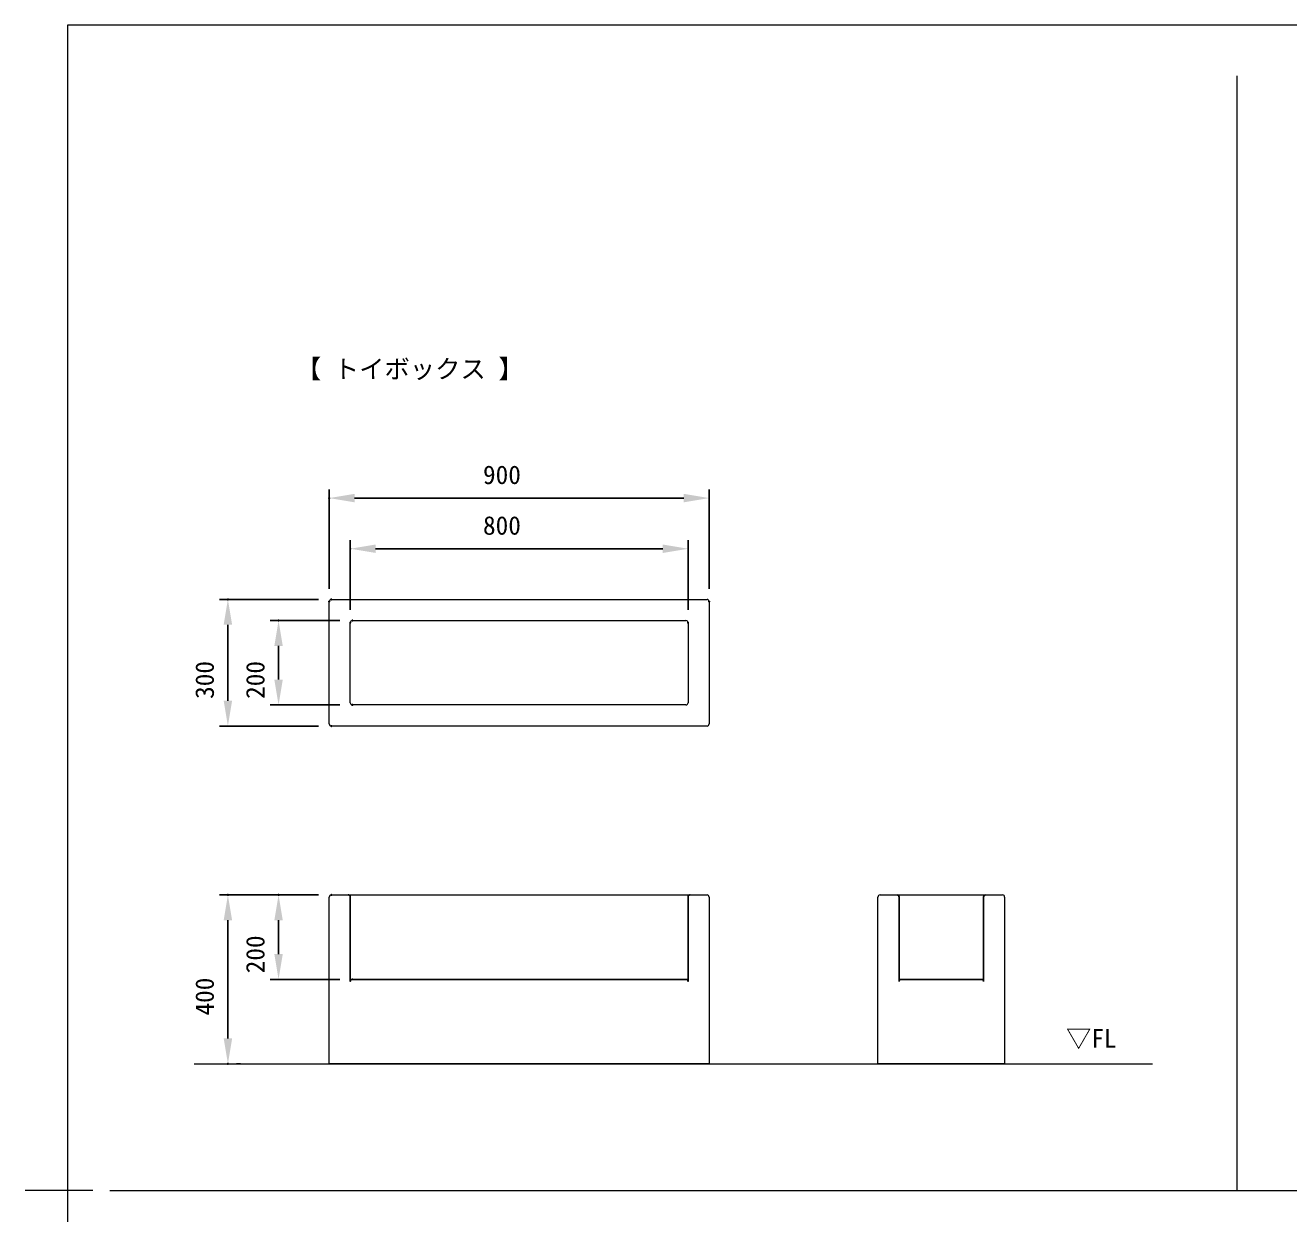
# Model space of a CAD drawing. Units: millimetres, scale not verified. Extents: x -203 to 203, y -143 to 143.
# Drawn here: x -203 to -53.4, y -2.8 to 138 of the extents above; entities that cross this region are included whole.
import ezdxf
from ezdxf.enums import TextEntityAlignment as Align

# ---------------------------------------------------------------- set-up
doc = ezdxf.new("R2010")
doc.units = ezdxf.units.MM
doc.header["$LTSCALE"] = 0.5
doc.header["$PDMODE"] = 32
doc.header["$PDSIZE"] = 0.1
for name, color, linetype, lineweight in [('0-1_DIMENSION_LINES$02_DIMENSI', 7, 'Continuous', 25), ('0-3_DIMENSION_LINES$05_HIDE_LI', 7, 'Continuous', 25), ('0-4_DIMENSION_LINES$03_LINES', 7, 'Continuous', 18), ('0-8_図面_FORMAT$01_WAKU$OUT_LINE', 6, 'Continuous', 18)]:
    doc.layers.add(name, color=color, linetype=linetype, lineweight=lineweight)
doc.layers.add('0-2_DEFPOINTS', color=7, linetype='Continuous')
doc.styles.add('ＭＳ ゴシック', font='')
doc.styles.get('ＭＳ ゴシック').set_extended_font_data('MS Gothic')

# ---------------------------------------------------------------- blocks, each defined once
blk = doc.blocks.new('D14')
at = {"layer": '0-1_DIMENSION_LINES$02_DIMENSI'}
for p, q in [((86, 439.5), (86, 463)), ((170, 461), (92, 461)), ((176, 439.5), (176, 463))]:
    blk.add_line(p, q, dxfattribs=at)
for points in [[(92, 462), (92, 460), (86, 461)], [(170, 460), (170, 462), (176, 461)]]:
    blk.add_solid(points, dxfattribs=at)
at = {"layer": '0-2_DEFPOINTS'}
for p in [(86, 461), (86, 436.5), (176, 436.5)]:
    blk.add_point(p, dxfattribs=at)
at = {"layer": '0-1_DIMENSION_LINES$02_DIMENSI', "style": 'ＭＳ ゴシック'}
blk.add_text('900', height=4.399, dxfattribs=at).set_placement((122.429, 463), align=Align.BOTTOM_LEFT)
blk = doc.blocks.new('D15')
at = {"layer": '0-1_DIMENSION_LINES$02_DIMENSI'}
for p, q in [((91, 434.5), (91, 451)), ((165, 449), (97, 449)), ((171, 434.5), (171, 451))]:
    blk.add_line(p, q, dxfattribs=at)
for points in [[(97, 450), (97, 448), (91, 449)], [(165, 448), (165, 450), (171, 449)]]:
    blk.add_solid(points, dxfattribs=at)
at = {"layer": '0-2_DEFPOINTS'}
for p in [(91, 449), (91, 431.5), (171, 431.5)]:
    blk.add_point(p, dxfattribs=at)
at = {"layer": '0-1_DIMENSION_LINES$02_DIMENSI', "style": 'ＭＳ ゴシック'}
blk.add_text('800', height=4.399, dxfattribs=at).set_placement((122.429, 451), align=Align.BOTTOM_LEFT)
blk = doc.blocks.new('D16')
at = {"layer": '0-1_DIMENSION_LINES$02_DIMENSI'}
for p, q in [((83.5, 367), (60, 367)), ((62, 333), (62, 361)), ((65, 327), (64, 327))]:
    blk.add_line(p, q, dxfattribs=at)
for points in [[(63, 361), (61, 361), (62, 367)], [(61, 333), (63, 333), (62, 327)]]:
    blk.add_solid(points, dxfattribs=at)
at = {"layer": '0-2_DEFPOINTS'}
for p in [(62, 367), (86.5, 367), (62, 327)]:
    blk.add_point(p, dxfattribs=at)
at = {"layer": '0-1_DIMENSION_LINES$02_DIMENSI', "style": 'ＭＳ ゴシック'}
blk.add_text('400', height=4.399, rotation=90, dxfattribs=at).set_placement((60, 338.429), align=Align.BOTTOM_LEFT)
blk = doc.blocks.new('D17')
at = {"layer": '0-1_DIMENSION_LINES$02_DIMENSI'}
for p, q in [((83.5, 437), (60, 437)), ((62, 413), (62, 431)), ((83.5, 407), (60, 407))]:
    blk.add_line(p, q, dxfattribs=at)
for points in [[(63, 431), (61, 431), (62, 437)], [(61, 413), (63, 413), (62, 407)]]:
    blk.add_solid(points, dxfattribs=at)
at = {"layer": '0-2_DEFPOINTS'}
for p in [(62, 437), (86.5, 437), (86.5, 407)]:
    blk.add_point(p, dxfattribs=at)
at = {"layer": '0-1_DIMENSION_LINES$02_DIMENSI', "style": 'ＭＳ ゴシック'}
blk.add_text('300', height=4.399, rotation=90, dxfattribs=at).set_placement((60, 413.429), align=Align.BOTTOM_LEFT)
blk = doc.blocks.new('D18')
at = {"layer": '0-1_DIMENSION_LINES$02_DIMENSI'}
for p, q in [((88.5, 432), (72, 432)), ((74, 418), (74, 426)), ((88.5, 412), (72, 412))]:
    blk.add_line(p, q, dxfattribs=at)
for points in [[(75, 426), (73, 426), (74, 432)], [(73, 418), (75, 418), (74, 412)]]:
    blk.add_solid(points, dxfattribs=at)
at = {"layer": '0-2_DEFPOINTS'}
for p in [(74, 432), (91.5, 432), (91.5, 412)]:
    blk.add_point(p, dxfattribs=at)
at = {"layer": '0-1_DIMENSION_LINES$02_DIMENSI', "style": 'ＭＳ ゴシック'}
blk.add_text('200', height=4.399, rotation=90, dxfattribs=at).set_placement((72, 413.429), align=Align.BOTTOM_LEFT)
blk = doc.blocks.new('D25')
at = {"layer": '0-1_DIMENSION_LINES$02_DIMENSI'}
for p, q in [((83.5, 367), (72, 367)), ((74, 353), (74, 361)), ((88.5, 347), (72, 347))]:
    blk.add_line(p, q, dxfattribs=at)
for points in [[(75, 361), (73, 361), (74, 367)], [(73, 353), (75, 353), (74, 347)]]:
    blk.add_solid(points, dxfattribs=at)
at = {"layer": '0-2_DEFPOINTS'}
for p in [(74, 367), (86.5, 367), (91.5, 347)]:
    blk.add_point(p, dxfattribs=at)
at = {"layer": '0-1_DIMENSION_LINES$02_DIMENSI', "style": 'ＭＳ ゴシック'}
blk.add_text('200', height=4.399, rotation=90, dxfattribs=at).set_placement((72, 348.429), align=Align.BOTTOM_LEFT)

msp = doc.modelspace()

# ---------------------------------------------------------------- linework, layer by layer
at = {"layer": '0-3_DIMENSION_LINES$05_HIDE_LI'}
for p, q in [((-99.5, 24.75), (-99.5, 34.75)), ((-89.5, 34.75), (-89.5, 24.75)), ((-89.75, 25), (-99.25, 25))]:
    msp.add_line(p, q, dxfattribs=at)
for points in [[(-164.5321, 34.8725), (-164.5364, 34.8799), (-164.541, 34.8871), (-164.5458, 34.8942), (-164.5508, 34.9011), (-164.5561, 34.9078), (-164.5616, 34.9143), (-164.5673, 34.9206), (-164.5732, 34.9268), (-164.5794, 34.9327), (-164.5857, 34.9384), (-164.5922, 34.9439), (-164.5989, 34.9492), (-164.6058, 34.9542), (-164.6129, 34.959), (-164.6201, 34.9636), (-164.6275, 34.9679), (-164.635, 34.972), (-164.6426, 34.9758), (-164.6504, 34.9793), (-164.6583, 34.9826), (-164.6663, 34.9856), (-164.6744, 34.9883), (-164.6826, 34.9907), (-164.6908, 34.9929), (-164.6991, 34.9948), (-164.7075, 34.9964), (-164.716, 34.9977), (-164.7244, 34.9987), (-164.7329, 34.9994), (-164.7415, 34.9999), (-164.75, 35)], [(-164.4268, 24.9268), (-164.4327, 24.9206), (-164.4384, 24.9143), (-164.4439, 24.9078), (-164.4492, 24.9011), (-164.4542, 24.8942), (-164.459, 24.8871), (-164.4636, 24.8799), (-164.4679, 24.8725), (-164.472, 24.865), (-164.4758, 24.8574), (-164.4793, 24.8496), (-164.4826, 24.8417), (-164.4856, 24.8337), (-164.4883, 24.8256), (-164.4907, 24.8174), (-164.4929, 24.8092), (-164.4948, 24.8009), (-164.4964, 24.7925), (-164.4977, 24.784), (-164.4987, 24.7756), (-164.4994, 24.7671), (-164.4999, 24.7585), (-164.5, 24.75), (-164.5, 34.75), (-164.5001, 34.7585), (-164.5006, 34.7671), (-164.5013, 34.7756), (-164.5023, 34.784), (-164.5036, 34.7925), (-164.5052, 34.8009), (-164.5071, 34.8092), (-164.5093, 34.8174), (-164.5117, 34.8256), (-164.5144, 34.8337), (-164.5174, 34.8417), (-164.5207, 34.8496), (-164.5242, 34.8574), (-164.528, 34.865), (-164.5321, 34.8725)], [(-124.4929, 34.8092), (-124.4948, 34.8009), (-124.4964, 34.7925), (-124.4977, 34.784), (-124.4987, 34.7756), (-124.4994, 34.7671), (-124.4999, 34.7585), (-124.5, 34.75), (-124.5, 24.75), (-124.5001, 24.7585), (-124.5006, 24.7671), (-124.5013, 24.7756), (-124.5023, 24.784), (-124.5036, 24.7925), (-124.5052, 24.8009), (-124.5071, 24.8092), (-124.5093, 24.8174), (-124.5117, 24.8256), (-124.5144, 24.8337), (-124.5174, 24.8417), (-124.5207, 24.8496), (-124.5242, 24.8574), (-124.528, 24.865), (-124.5321, 24.8725), (-124.5364, 24.8799), (-124.541, 24.8871), (-124.5458, 24.8942), (-124.5508, 24.9011), (-124.5561, 24.9078), (-124.5616, 24.9143), (-124.5673, 24.9206), (-124.5732, 24.9268), (-124.5794, 24.9327), (-124.5857, 24.9384), (-124.5922, 24.9439), (-124.5989, 24.9492), (-124.6058, 24.9542), (-124.6129, 24.959), (-124.6201, 24.9636), (-124.6275, 24.9679)], [(-124.25, 35), (-124.2585, 34.9999), (-124.2671, 34.9994), (-124.2756, 34.9987), (-124.284, 34.9977), (-124.2925, 34.9964), (-124.3009, 34.9948), (-124.3092, 34.9929), (-124.3174, 34.9907), (-124.3256, 34.9883), (-124.3337, 34.9856), (-124.3417, 34.9826), (-124.3496, 34.9793), (-124.3574, 34.9758), (-124.365, 34.972), (-124.3725, 34.9679), (-124.3799, 34.9636), (-124.3871, 34.959), (-124.3942, 34.9542), (-124.4011, 34.9492), (-124.4078, 34.9439), (-124.4143, 34.9384), (-124.4206, 34.9327), (-124.4268, 34.9268), (-124.4327, 34.9206), (-124.4384, 34.9143), (-124.4439, 34.9078), (-124.4492, 34.9011), (-124.4542, 34.8942), (-124.459, 34.8871), (-124.4636, 34.8799), (-124.4679, 34.8725), (-124.472, 34.865), (-124.4758, 34.8574), (-124.4793, 34.8496), (-124.4826, 34.8417), (-124.4856, 34.8337), (-124.4883, 34.8256), (-124.4907, 34.8174), (-124.4929, 34.8092)], [(-124.6275, 24.9679), (-124.635, 24.972), (-124.6426, 24.9758), (-124.6504, 24.9793), (-124.6583, 24.9826), (-124.6663, 24.9856), (-124.6744, 24.9883), (-124.6826, 24.9907), (-124.6908, 24.9929), (-124.6991, 24.9948), (-124.7075, 24.9964), (-124.716, 24.9977), (-124.7244, 24.9987), (-124.7329, 24.9994), (-124.7415, 24.9999), (-124.75, 25), (-164.25, 25), (-164.2585, 24.9999), (-164.2671, 24.9994), (-164.2756, 24.9987), (-164.284, 24.9977), (-164.2925, 24.9964), (-164.3009, 24.9948), (-164.3092, 24.9929), (-164.3174, 24.9907), (-164.3256, 24.9883), (-164.3337, 24.9856), (-164.3417, 24.9826), (-164.3496, 24.9793), (-164.3574, 24.9758), (-164.365, 24.972), (-164.3725, 24.9679), (-164.3799, 24.9636), (-164.3871, 24.959), (-164.3942, 24.9542), (-164.4011, 24.9492), (-164.4078, 24.9439), (-164.4143, 24.9384), (-164.4206, 24.9327), (-164.4268, 24.9268)]]:
    msp.add_lwpolyline(points, dxfattribs=at)
for centre, start, end in [((-99.75, 34.75), 0, 90), ((-89.25, 34.75), 90, 180), ((-99.25, 24.75), 90, 180), ((-89.75, 24.75), 0, 90)]:
    msp.add_arc(centre, 0.25, start, end, dxfattribs=at)
at = {"layer": '0-4_DIMENSION_LINES$03_LINES'}
for p, q in [((-59.5, 132), (-59.5, 0)), ((-167, 55.25), (-167, 69.75)), ((-166.75, 70), (-122.25, 70)), ((-122, 69.75), (-122, 55.25)), ((-164.25, 67.5), (-124.75, 67.5)), ((-164.5, 57.75), (-164.5, 67.25)), ((-124.5, 67.25), (-124.5, 57.75)), ((-124.75, 57.5), (-164.25, 57.5)), ((-122.25, 55), (-166.75, 55)), ((-167, 15), (-167, 34.75)), ((-166.75, 35), (-122.25, 35)), ((-122, 34.75), (-122, 15)), ((-101.75, 35), (-87.25, 35)), ((-183, 15), (-69.5, 15)), ((-122, 15), (-167, 15)), ((-193, 0), (193, 0))]:
    msp.add_line(p, q, dxfattribs=at)
msp.add_lwpolyline([(-87, 34.75), (-87, 15), (-102, 15), (-102, 34.75)], dxfattribs=at)
for centre, start, end in [((-166.75, 69.75), 90, 180), ((-122.25, 69.75), 0, 90), ((-164.25, 67.25), 90, 180), ((-124.75, 67.25), 0, 90), ((-164.25, 57.75), 180, 270), ((-124.75, 57.75), 270, 0), ((-166.75, 55.25), 180, 270), ((-122.25, 55.25), 270, 0), ((-166.75, 34.75), 90, 180), ((-122.25, 34.75), 0, 90), ((-101.75, 34.75), 90, 180), ((-87.25, 34.75), 0, 90)]:
    msp.add_arc(centre, 0.25, start, end, dxfattribs=at)
at = {"layer": '0-8_図面_FORMAT$01_WAKU$OUT_LINE'}
for p, q in [((-198, 138), (-198, -138)), ((198, 138), (-198, 138)), ((-195, 0), (-203, 0))]:
    msp.add_line(p, q, dxfattribs=at)

# ---------------------------------------------------------------- block references
at = {"layer": '0-1_DIMENSION_LINES$02_DIMENSI', "xscale": 0.5, "yscale": 0.5}
for name in ['D14', 'D15', 'D17', 'D18', 'D16', 'D25']:
    msp.add_blockref(name, (-210, -148.5), dxfattribs=at)

# ---------------------------------------------------------------- texts
at = {"layer": '0-1_DIMENSION_LINES$02_DIMENSI', "style": 'ＭＳ ゴシック'}
for s, p in [('【 トイボックス 】', (-170.9493, 95.536)), ('▽FL', (-79.7325, 16.2523))]:
    msp.add_text(s, height=2.199, dxfattribs=at).set_placement(p, align=Align.BOTTOM_LEFT)

doc.saveas('drawing.dxf')
